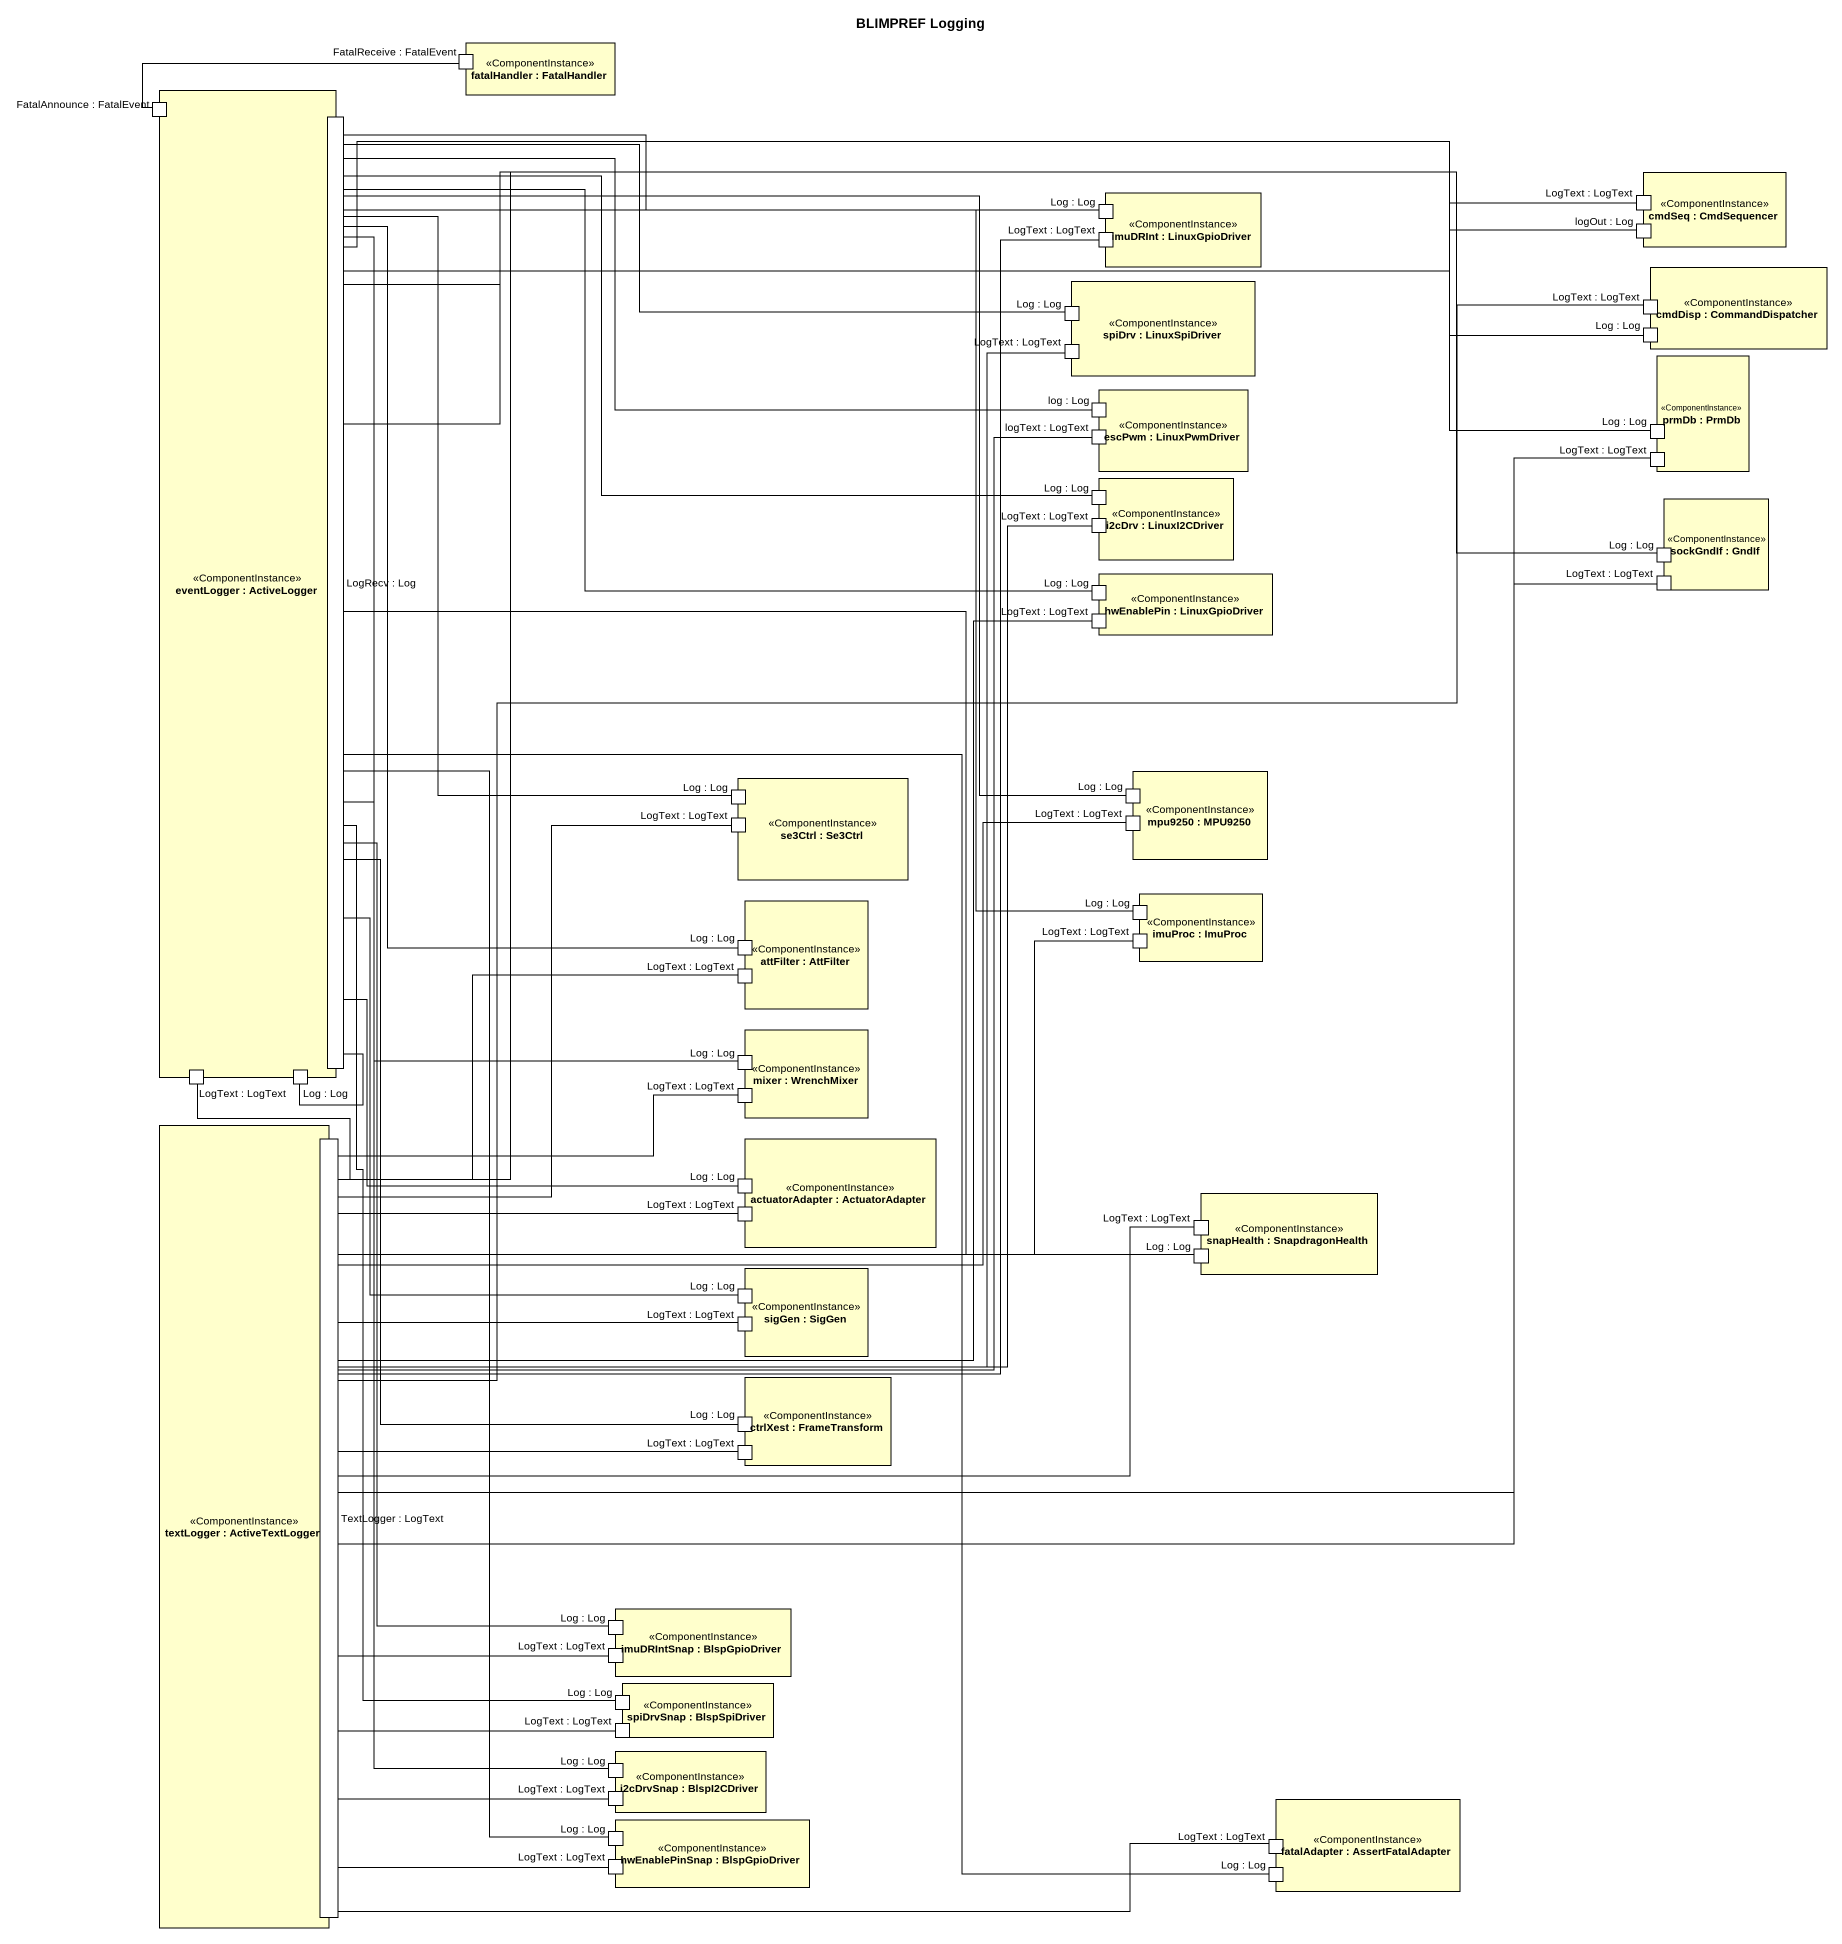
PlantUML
@startuml
title BLIMPREF Logging
rectangle "fatalHandler : FatalHandler" as fatalHandler <<ComponentInstance>> {
  port "FatalReceive : FatalEvent" as FatalReceive_FatalEvent
}
rectangle "eventLogger : ActiveLogger" as eventLogger <<ComponentInstance>> {
  port "FatalAnnounce : FatalEvent" as FatalAnnounce_FatalEvent
  port "LogRecv : Log" as LogRecv_Log
  port "LogText : LogText" as LogText_LogText_13
  port "Log : Log" as Log_Log_12
}
rectangle "imuDRInt : LinuxGpioDriver" as imuDRInt <<ComponentInstance>> {
  port "Log : Log" as Log_Log
  port "LogText : LogText" as LogText_LogText_2
}
rectangle "cmdSeq : CmdSequencer" as cmdSeq <<ComponentInstance>> {
  port "LogText : LogText" as LogText_LogText
  port "logOut : Log" as logOut_Log
}
rectangle "spiDrv : LinuxSpiDriver" as spiDrv <<ComponentInstance>> {
  port "Log : Log" as Log_Log_2
  port "LogText : LogText" as LogText_LogText_4
}
rectangle "cmdDisp : CommandDispatcher" as cmdDisp <<ComponentInstance>> {
  port "LogText : LogText" as LogText_LogText_3
  port "Log : Log" as Log_Log_3
}
rectangle "prmDb : PrmDb" as prmDb <<ComponentInstance>> {
  port "Log : Log" as Log_Log_4
  port "LogText : LogText" as LogText_LogText_5
}
rectangle "escPwm : LinuxPwmDriver" as escPwm <<ComponentInstance>> {
  port "log : Log" as log_Log
  port "logText : LogText" as logText_LogText
}
rectangle "i2cDrv : LinuxI2CDriver" as i2cDrv <<ComponentInstance>> {
  port "Log : Log" as Log_Log_5
  port "LogText : LogText" as LogText_LogText_6
}
rectangle "sockGndIf : GndIf" as sockGndIf <<ComponentInstance>> {
  port "Log : Log" as Log_Log_6
  port "LogText : LogText" as LogText_LogText_7
}
rectangle "hwEnablePin : LinuxGpioDriver" as hwEnablePin <<ComponentInstance>> {
  port "Log : Log" as Log_Log_7
  port "LogText : LogText" as LogText_LogText_8
}
rectangle "mpu9250 : MPU9250" as mpu9250 <<ComponentInstance>> {
  port "Log : Log" as Log_Log_9
  port "LogText : LogText" as LogText_LogText_10
}
rectangle "se3Ctrl : Se3Ctrl" as se3Ctrl <<ComponentInstance>> {
  port "Log : Log" as Log_Log_8
  port "LogText : LogText" as LogText_LogText_9
}
rectangle "attFilter : AttFilter" as attFilter <<ComponentInstance>> {
  port "Log : Log" as Log_Log_11
  port "LogText : LogText" as LogText_LogText_12
}
rectangle "imuProc : ImuProc" as imuProc <<ComponentInstance>> {
  port "Log : Log" as Log_Log_10
  port "LogText : LogText" as LogText_LogText_11
}
rectangle "mixer : WrenchMixer" as mixer <<ComponentInstance>> {
  port "Log : Log" as Log_Log_13
  port "LogText : LogText" as LogText_LogText_14
}
rectangle "textLogger : ActiveTextLogger" as textLogger <<ComponentInstance>> {
  port "TextLogger : LogText" as TextLogger_LogText
}
rectangle "actuatorAdapter : ActuatorAdapter" as actuatorAdapter <<ComponentInstance>> {
  port "Log : Log" as Log_Log_14
  port "LogText : LogText" as LogText_LogText_15
}
rectangle "snapHealth : SnapdragonHealth" as snapHealth <<ComponentInstance>> {
  port "LogText : LogText" as LogText_LogText_16
  port "Log : Log" as Log_Log_15
}
rectangle "sigGen : SigGen" as sigGen <<ComponentInstance>> {
  port "Log : Log" as Log_Log_16
  port "LogText : LogText" as LogText_LogText_17
}
rectangle "ctrlXest : FrameTransform" as ctrlXest <<ComponentInstance>> {
  port "Log : Log" as Log_Log_17
  port "LogText : LogText" as LogText_LogText_18
}
rectangle "imuDRIntSnap : BlspGpioDriver" as imuDRIntSnap <<ComponentInstance>> {
  port "Log : Log" as Log_Log_18
  port "LogText : LogText" as LogText_LogText_19
}
rectangle "spiDrvSnap : BlspSpiDriver" as spiDrvSnap <<ComponentInstance>> {
  port "Log : Log" as Log_Log_19
  port "LogText : LogText" as LogText_LogText_20
}
rectangle "i2cDrvSnap : BlspI2CDriver" as i2cDrvSnap <<ComponentInstance>> {
  port "Log : Log" as Log_Log_20
  port "LogText : LogText" as LogText_LogText_21
}
rectangle "hwEnablePinSnap : BlspGpioDriver" as hwEnablePinSnap <<ComponentInstance>> {
  port "LogText : LogText" as LogText_LogText_22
  port "Log : Log" as Log_Log_21
}
rectangle "fatalAdapter : AssertFatalAdapter" as fatalAdapter <<ComponentInstance>> {
  port "LogText : LogText" as LogText_LogText_23
  port "Log : Log" as Log_Log_22
}
FatalAnnounce_FatalEvent -right- FatalReceive_FatalEvent
Log_Log -left- LogRecv_Log
LogText_LogText -- TextLogger_LogText
LogText_LogText_2 -- TextLogger_LogText
logOut_Log -left- LogRecv_Log
Log_Log_2 -left- LogRecv_Log
LogText_LogText_3 -- TextLogger_LogText
Log_Log_3 -left- LogRecv_Log
LogText_LogText_4 -- TextLogger_LogText
log_Log -left- LogRecv_Log
Log_Log_4 -left- LogRecv_Log
logText_LogText -- TextLogger_LogText
LogText_LogText_5 -- TextLogger_LogText
Log_Log_5 -left- LogRecv_Log
LogText_LogText_6 -- TextLogger_LogText
Log_Log_6 -left- LogRecv_Log
Log_Log_7 -left- LogRecv_Log
LogText_LogText_7 -- TextLogger_LogText
LogText_LogText_8 -- TextLogger_LogText
Log_Log_8 -left- LogRecv_Log
LogText_LogText_9 -- TextLogger_LogText
Log_Log_9 -left- LogRecv_Log
LogText_LogText_10 -- TextLogger_LogText
Log_Log_10 -left- LogRecv_Log
Log_Log_11 -up- LogRecv_Log
LogText_LogText_11 -- TextLogger_LogText
LogText_LogText_12 -- TextLogger_LogText
LogText_LogText_13 -- TextLogger_LogText
Log_Log_12 -up- LogRecv_Log
Log_Log_13 -up- LogRecv_Log
LogText_LogText_14 -- TextLogger_LogText
TextLogger_LogText -- LogText_LogText_22
Log_Log_14 -up- LogRecv_Log
LogText_LogText_15 -- TextLogger_LogText
LogText_LogText_16 -left- TextLogger_LogText
Log_Log_15 -up- LogRecv_Log
Log_Log_16 -up- LogRecv_Log
LogText_LogText_17 -left- TextLogger_LogText
Log_Log_17 -up- LogRecv_Log
LogText_LogText_18 -left- TextLogger_LogText
Log_Log_18 -up- LogRecv_Log
LogText_LogText_19 -left- TextLogger_LogText
Log_Log_19 -up- LogRecv_Log
LogText_LogText_20 -up- TextLogger_LogText
Log_Log_20 -up- LogRecv_Log
LogText_LogText_21 -up- TextLogger_LogText
Log_Log_21 -up- LogRecv_Log
LogText_LogText_23 -left- TextLogger_LogText
Log_Log_22 -up- LogRecv_Log
@enduml
